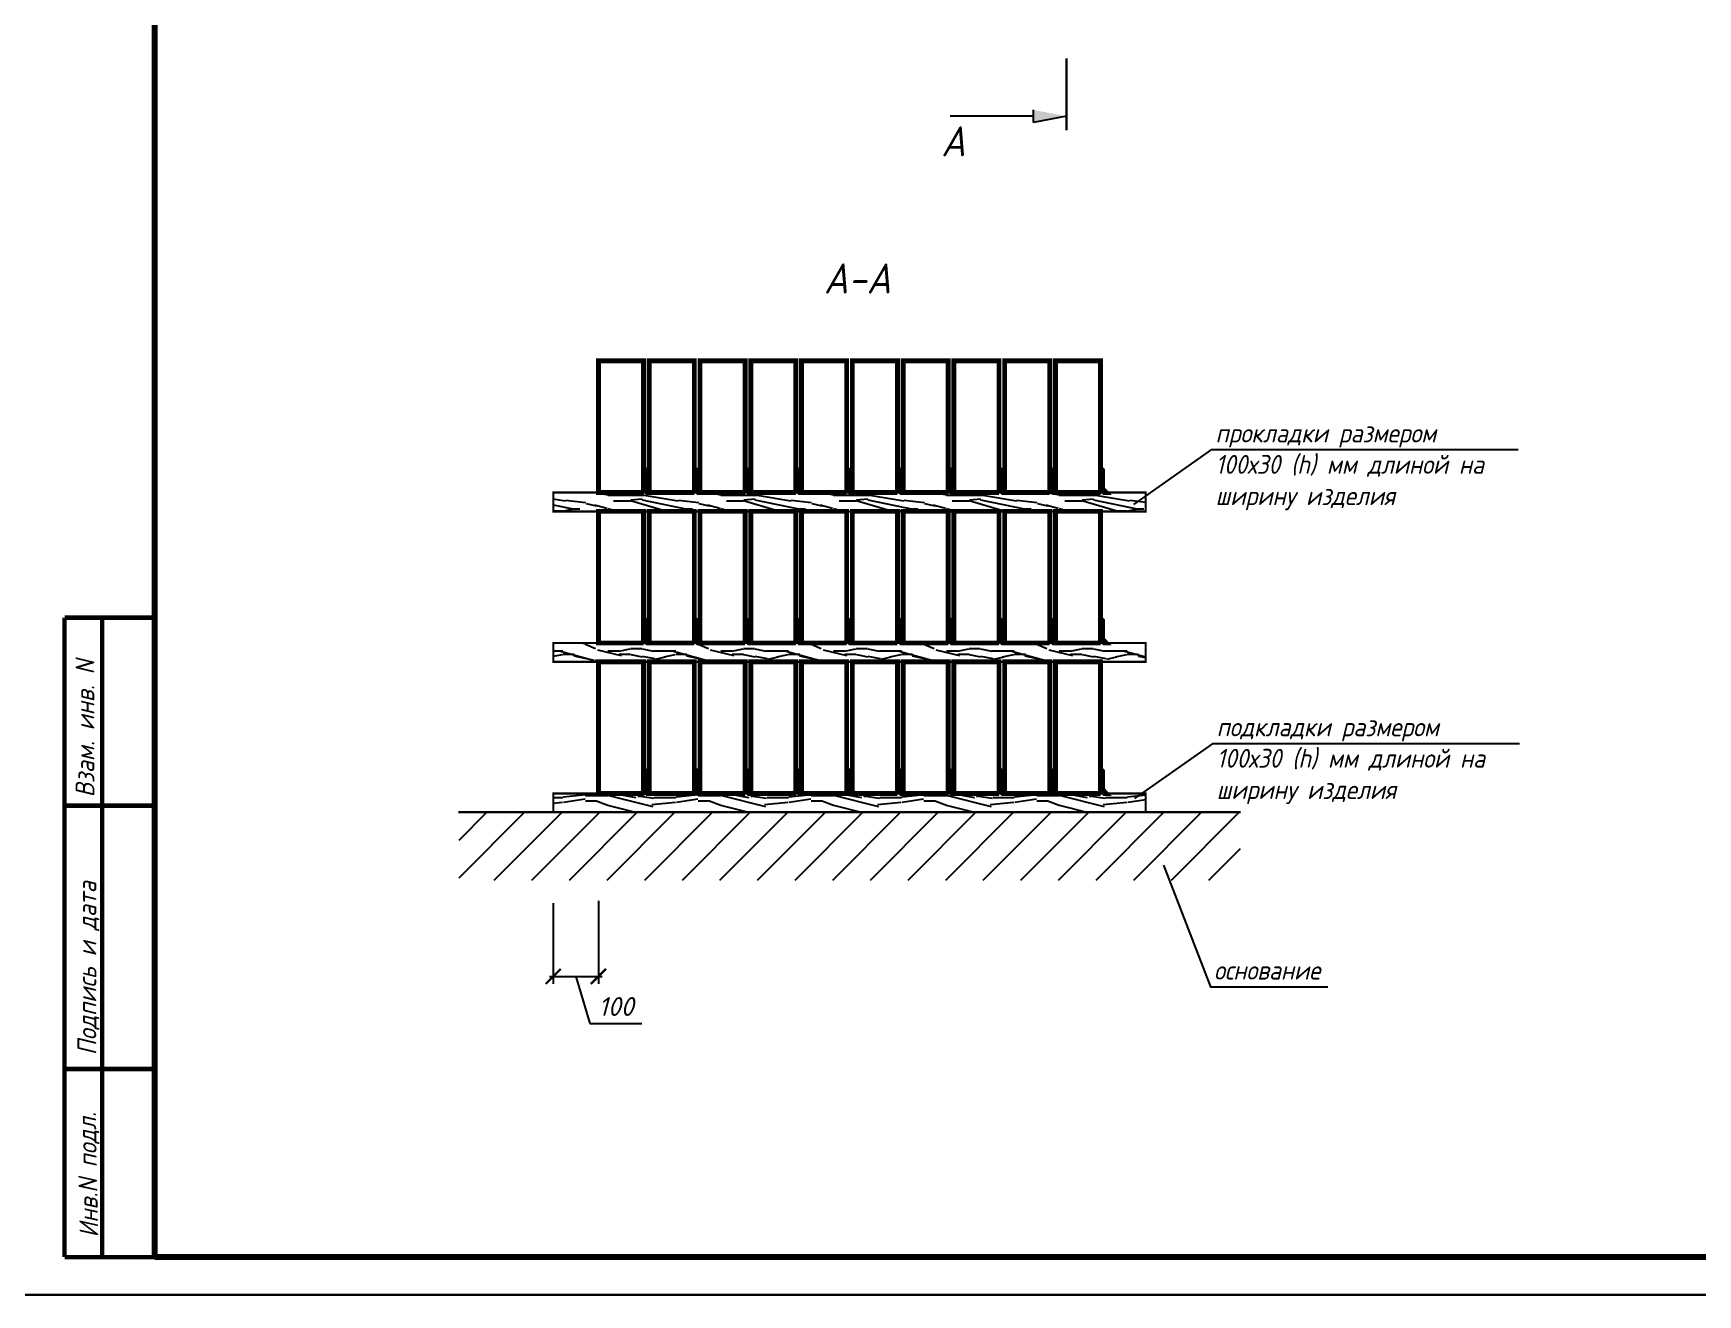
# Model space of a CAD drawing. Header units: millimetres. Extents: x -300689 to 10556, y -104928 to 107291.
# Drawn here: x -20474.7 to -20253.4, y 27928.5 to 28096.1 of the extents above; entities that cross this region are included whole.
import ezdxf

# ---------------------------------------------------------------- set-up
doc = ezdxf.new("R2010")
doc.units = ezdxf.units.MM
doc.layers.add('линии', color=7, linetype='Continuous')
doc.layers.add('Рамка', color=220, linetype='Continuous')
doc.layers.add('Основная', color=7, linetype='Continuous', lineweight=30)
doc.layers.add('толстая', color=7, linetype='Continuous', lineweight=60)
doc.styles.add('Ариал узк.', font='arial.ttf', dxfattribs={"width": 0.75, "height": 5})
doc.styles.add('стиль2', font='isocpeur.ttf', dxfattribs={"oblique": 15, "height": 2.5})
doc.styles.add('чертежный', font='isocpeui.ttf', dxfattribs={"width": 0.9})
doc.dimstyles.new('1-1', dxfattribs={"dimscale": 0, "dimtxt": 2.7, "dimasz": 2, "dimexe": 1, "dimexo": 1, "dimgap": 1, "dimtad": 1, "dimdec": 0, "dimzin": 0, "dimdsep": 46, "dimtxsty": 'Ариал узк.', "dimblk1": 'ARCHTICK', "dimblk2": 'ARCHTICK', "dimsah": 1, "dimcen": 3, "dimdle": 0.5, "dimclrd": 256, "dimclre": 256, "dimclrt": 256, "dimadec": 0, "dimazin": 0, "dimtfac": 1, "dimtdec": 0, "dimtofl": 0, "dimtmove": 1, "dimatfit": 3, "dimldrblk": 'DOTSMALL', "dimfxl": 0, "dimtolj": 1, "dimtzin": 0, "dimarcsym": 0})

# ---------------------------------------------------------------- blocks, each defined once
blk = doc.blocks.new('_ARCHTICK')
at = {"color": 0, "linetype": 'ByBlock', "ltscale": 10, "const_width": 0.15}
blk.add_lwpolyline([(-0.5, -0.5), (0.5, 0.5)], dxfattribs=at)
blk = doc.blocks.new('*D112')
at = {"layer": 'Defpoints', "color": 0, "linetype": 'ByBlock', "ltscale": 0.25}
for p in [(-20405.58, 27981.49), (-20399.58, 27981.82), (-20399.58, 27970.77)]:
    blk.add_point(p, dxfattribs=at)
at = {"layer": 'линии', "linetype": 'ByBlock', "lineweight": -2, "ltscale": 0.25}
for p, q in [((-20405.58, 27980.49), (-20405.58, 27969.77)), ((-20399.58, 27980.82), (-20399.58, 27969.77)), ((-20406.08, 27970.77), (-20399.08, 27970.77)), ((-20402.58, 27970.77), (-20400.71, 27964.52)), ((-20400.71, 27964.52), (-20393.79, 27964.52))]:
    blk.add_line(p, q, dxfattribs=at)
at = {"layer": 'линии', "linetype": 'ByBlock', "lineweight": -2, "ltscale": 0.25, "xscale": 2, "yscale": 2, "zscale": 2, "rotation": 180}
blk.add_blockref('_ARCHTICK', (-20405.58, 27970.77), dxfattribs=at)
at = {"layer": 'линии', "linetype": 'ByBlock', "lineweight": -2, "ltscale": 0.25, "xscale": 2, "yscale": 2, "zscale": 2}
blk.add_blockref('_ARCHTICK', (-20399.58, 27970.77), dxfattribs=at)
at = {"layer": 'линии', "linetype": 'ByBlock', "ltscale": 0.25, "insert": (-20397.25, 27966.77), "char_height": 2.5, "attachment_point": 5, "style": 'стиль2'}
blk.add_mtext('\\A1;100', dxfattribs=at)
blk = doc.blocks.new('_DotSmall')
at = {"color": 0, "linetype": 'ByBlock', "const_width": 0.5}
blk.add_lwpolyline([(-0.0625, 0, 1), (0.0625, 0, 1)], format="xyb", close=True, dxfattribs=at)
blk = doc.blocks.new('лист')
for p, q in [((0, 297), (420, 297)), ((420, 0), (0, 0))]:
    blk.add_line(p, q)
at = {"const_width": 0.8}
for points in [[(20, 292), (20, 5)], [(20, 5), (415, 5)]]:
    blk.add_lwpolyline(points, dxfattribs=at)

msp = doc.modelspace()

# ---------------------------------------------------------------- hatches: boundary and pattern name
at = {"layer": 'линии', "linetype": 'ByBlock', "ltscale": 0.25}
msp.add_hatch(color=256, dxfattribs=at).paths.add_polyline_path([(-20341.7599, 28085.9522), (-20341.7599, 28084.2695), (-20337.374, 28085.1108)])
h = msp.add_hatch(dxfattribs=at)
h.set_pattern_fill('WOOD_01', color=256, scale=15, style=0, pattern_type=2)
h.set_pattern_definition([(0, (10.65, 11.7), (0, 15), [3, -12]), (8.9726, (10.8, 3.6), (90.00000044, 14.999964384), [2.88531, -285.645435]), (5.7105, (10.65, 4.5), (135.000002607, 14.99978261), [3.01497, -147.73314]), (344.5779, (10.65, 9), (164.999992792, -44.999810082), [4.51248, -446.735655]), (353.6599, (10.95, 13.95), (15.00000474, 3.0645e-05), [2.71662, -133.11414]), (345.0686, (11.4, 5.4), (59.999999874, -14.99997554), [2.32863, -230.53398]), (348.6901, (6.15, 14.1), (15.00000437, 5.56e-06), [6.11883, -70.366455]), (5.7105, (10.8, 2.25), (135.000002607, 14.99978261), [1.507485, -149.240625]), (0, (10.65, 8.55), (0, 15), [1.5, -13.5]), (0, (7.65, 10.35), (0, 15), [4.5, -10.5]), (11.3099, (10.65, 12.6), (59.99999657, 14.99996154), [1.5297, -74.955585]), (2.7263, (9.15, 7.05), (300.000004425, 14.999940266), [3.15357, -312.20337]), (352.4054, (9.9, 6.6), (119.99999787, -14.999905253), [2.269905, -224.721255]), (0, (9.15, 0.9), (0, 15), [3, -12]), (358.8309, (7.65, 0.15), (15.0000027486, 1.15203e-05), [7.35153, -727.8015]), (0, (7.65, 11.4), (0, 15), [1.5, -13.5]), (0, (9.15, 12.6), (0, 15), [1.5, -13.5]), (0, (2.4, 13.95), (0, 15), [2.25, -12.75]), (350.5377, (6.45, 14.7), (15.00000116, 5.81e-06), [4.56207, -86.67936]), (0, (1.65, 14.7), (0, 15), [3, -12]), (0, (0, 1.2), (0, 15), [1.65, -13.35]), (0, (7.65, 1.95), (0, 15), [1.5, -13.5]), (0, (0, 2.4), (0, 15), [3.15, -11.85]), (5.4403, (7.65, 3.3), (149.999995517, 14.999921754), [3.16425, -313.26108]), (0, (7.8, 4.5), (0, 15), [2.85, -12.15]), (0, (0, 4.8), (0, 15), [1.65, -13.35]), (358.8309, (1.8, 7.2), (15.0000027486, 1.15203e-05), [7.35153, -727.8015]), (0, (3.15, 8.55), (0, 15), [1.5, -13.5]), (0, (1.65, 9), (0, 15), [1.5, -13.5]), (0, (7.65, 9), (0, 15), [3, -12]), (0, (4.65, 9.3), (0, 15), [1.5, -13.5]), (0, (1.65, 11.1), (0, 15), [3, -12]), (19.6538, (5.7, 4.8), (165.000003782, 59.99991862), [2.229915, -220.76109]), (11.3099, (3.15, 9), (59.99999657, 14.99996154), [1.5297, -74.955585]), (11.3099, (9.15, 8.25), (59.99999657, 14.99996154), [1.5297, -74.955585]), (5.7105, (4.65, 13.95), (135.000002607, 14.99978261), [1.507485, -149.240625]), (349.6952, (0, 15), (89.999999655, -14.99992045), [1.677045, -166.028025]), (348.6901, (1.65, 1.2), (15.00000437, 5.56e-06), [1.5297, -74.955585]), (90, (3.15, 0.9), (-15, 9e-16), [0, -15]), (346.6076, (0, 9.3), (255.000003375, -59.999542995), [3.23805, -320.56731]), (11.3099, (9.15, 11.4), (59.99999657, 14.99996154), [1.5297, -74.955585]), (10.3048, (9.15, 1.95), (74.99999682, 14.999940665), [1.677045, -166.028025]), (348.6901, (4.65, 8.55), (15.00000437, 5.56e-06), [1.5297, -74.955585]), (348.6901, (6.15, 9.3), (15.00000437, 5.56e-06), [1.5297, -74.955585]), (341.5651, (0, 7.8), (14.9999969, 1.75e-05), [1.897365, -45.53679]), (345.9638, (1.65, 12.9), (14.9999941, 1.866e-05), [6.184665, -55.66191]), (343.3008, (4.65, 13.95), (104.999999365, -29.99990598), [4.698135, -151.906425]), (0, (4.65, 14.7), (0, 15), [1.8, -13.2]), (345.9638, (3.15, 2.4), (14.9999941, 1.866e-05), [6.184665, -55.66191]), (345.9638, (1.65, 3.45), (14.9999941, 1.866e-05), [6.184665, -55.66191]), (345.9638, (1.65, 4.8), (14.9999941, 1.866e-05), [6.184665, -55.66191]), (349.6952, (0, 11.4), (89.999999655, -14.99992045), [1.677045, -166.028025]), (345.9638, (4.65, 11.1), (14.9999941, 1.866e-05), [3.092325, -58.75425]), (349.6952, (0, 6.6), (89.999999655, -14.99992045), [1.677045, -166.028025]), (357.6141, (7.8, 5.55), (14.999999189, 1.8396e-05), [3.60312, -356.709225]), (349.6952, (6.15, 8.25), (89.999999655, -14.99992045), [1.677045, -166.028025]), (12.5288, (7.8, 7.95), (60.00000718, 14.999989556), [1.382925, -136.910235]), (349.5626, (0, 5.85), (164.999995237, -29.999780153), [5.79591, -573.794325]), (351.8699, (5.7, 4.8), (14.99999191, -3.63e-06), [2.121315, -103.94469]), (4.7636, (1.65, 6.3), (164.999999247, 14.999871744), [3.61248, -177.01143]), (0, (5.25, 6.6), (0, 15), [4.65, -10.35]), (344.7449, (0, 13.35), (59.99999568, -14.99997482), [1.71027, -169.31604]), (350.5377, (3.15, 0.9), (15.00000116, 5.81e-06), [4.56207, -86.67936]), (340.0169, (0, 4.05), (44.999998206, -14.999989866), [1.755705, -173.81478]), (0, (12.15, 12.9), (0, 15), [0.75, -14.25]), (0, (12.15, 6.3), (0, 15), [1.5, -13.5]), (11.3099, (12.15, 0.9), (59.99999657, 14.99996154), [1.5297, -74.955585]), (0, (12.3, 2.4), (0, 15), [2.7, -12.3]), (343.3008, (12.15, 10.35), (104.999999365, -29.99990598), [1.566045, -155.038515]), (348.0207, (12.3, 7.2), (284.999994169, -60.0164656205), [2.760105, -503.25966]), (90, (12.15, 0.9), (-15, 9e-16), [0, -15]), (0, (13.65, 1.2), (0, 15), [1.35, -13.65]), (0, (13.65, 4.05), (0, 15), [1.35, -13.65]), (0, (13.65, 4.8), (0, 15), [1.35, -13.65]), (336.0376, (13.65, 9.9), (105.00000041, -44.999799776), [1.477335, -146.25543]), (348.5163, (13.65, 11.7), (74.999999758, -15.0023320591), [1.37757, -978.232875]), (341.5651, (13.65, 6.3), (14.9999969, 1.75e-05), [1.42302, -46.01112]), (347.4712, (13.65, 13.65), (75.000004806, -14.999994046), [1.382925, -136.910235])])
h.paths.add_polyline_path([(-20326.8302, 27995.0828), (-20405.5802, 27995.0828), (-20405.5802, 27992.5828), (-20326.8302, 27992.5828)])
h.paths.add_polyline_path([(-20326.8302, 28035.0828), (-20405.5802, 28035.0828), (-20405.5802, 28032.5828), (-20326.8302, 28032.5828)])
h.paths.add_polyline_path([(-20326.8302, 28015.0828), (-20405.5802, 28015.0828), (-20405.5802, 28012.5828), (-20326.8302, 28012.5828)])
h = msp.add_hatch(dxfattribs=at)
h.set_pattern_fill('JIS_WOOD', color=256, scale=5, style=0)
h.set_pattern_definition([(45, (-210.3092, 436.6837), (-2.5, 2.5), [])])
h.paths.add_polyline_path([(-20314.2217, 27992.5828), (-20418.1005, 27992.5828), (-20418.1005, 27983.5729), (-20314.2217, 27983.5729)])

# ---------------------------------------------------------------- linework, layer by layer
at = {"color": 7, "const_width": 0.6}
msp.add_lwpolyline([(-20470.5565, 27933.4581), (-20470.5565, 28018.4581)], dxfattribs=at)
at = {"layer": 'линии', "linetype": 'ByBlock', "lineweight": 30, "ltscale": 0.25}
msp.add_line((-20337.374, 28083.2408), (-20337.374, 28092.7996), dxfattribs=at)
at = {"layer": 'линии', "linetype": 'ByBlock', "ltscale": 0.25}
for p, q in [((-20341.7599, 28085.1108), (-20352.8131, 28085.1108)), ((-20341.7599, 28084.2695), (-20341.7599, 28085.9522)), ((-20337.374, 28085.1108), (-20341.7599, 28084.2695)), ((-20405.5802, 28032.5828), (-20399.5802, 28032.5828))]:
    msp.add_line(p, q, dxfattribs=at)
at = {"layer": 'линии', "linetype": 'ByBlock', "ltscale": 0.25, "const_width": 0.65}
for points in [[(-20393.5802, 28035.0828), (-20399.5802, 28035.0828), (-20399.5802, 28052.5828), (-20393.5802, 28052.5828), (-20393.5802, 28035.0828), (-20393.5802, 28038.3296), (-20393.3302, 28038.0796), (-20393.3302, 28035.7227, 0.18840736), (-20393.264, 28035.5533), (-20392.8302, 28035.0828), (-20393.0802, 28035.0828), (-20393.0802, 28035.0828), (-20393.514, 28035.5533, -0.18840736), (-20393.5802, 28035.7227), (-20393.5802, 28038.3296), (-20393.3302, 28038.0796)], [(-20386.8302, 28035.0828), (-20392.8302, 28035.0828), (-20392.8302, 28052.5828), (-20386.8302, 28052.5828), (-20386.8302, 28035.0828), (-20386.8302, 28038.3296), (-20386.5802, 28038.0796), (-20386.5802, 28035.7227, 0.18840736), (-20386.514, 28035.5533), (-20386.0802, 28035.0828), (-20386.3302, 28035.0828), (-20386.3302, 28035.0828), (-20386.764, 28035.5533, -0.18840736), (-20386.8302, 28035.7227), (-20386.8302, 28038.3296), (-20386.5802, 28038.0796)], [(-20380.0802, 28035.0828), (-20386.0802, 28035.0828), (-20386.0802, 28052.5828), (-20380.0802, 28052.5828), (-20380.0802, 28035.0828), (-20380.0802, 28038.3296), (-20379.8302, 28038.0796), (-20379.8302, 28035.7227, 0.18840736), (-20379.764, 28035.5533), (-20379.3302, 28035.0828), (-20379.5802, 28035.0828), (-20379.5802, 28035.0828), (-20380.014, 28035.5533, -0.18840736), (-20380.0802, 28035.7227), (-20380.0802, 28038.3296), (-20379.8302, 28038.0796)], [(-20373.3302, 28035.0828), (-20379.3302, 28035.0828), (-20379.3302, 28052.5828), (-20373.3302, 28052.5828), (-20373.3302, 28035.0828), (-20373.3302, 28038.3296), (-20373.0802, 28038.0796), (-20373.0802, 28035.7227, 0.18840736), (-20373.014, 28035.5533), (-20372.5802, 28035.0828), (-20372.8302, 28035.0828), (-20372.8302, 28035.0828), (-20373.264, 28035.5533, -0.18840736), (-20373.3302, 28035.7227), (-20373.3302, 28038.3296), (-20373.0802, 28038.0796)], [(-20366.5802, 28035.0828), (-20372.5802, 28035.0828), (-20372.5802, 28052.5828), (-20366.5802, 28052.5828), (-20366.5802, 28035.0828), (-20366.5802, 28038.3296), (-20366.3302, 28038.0796), (-20366.3302, 28035.7227, 0.18840736), (-20366.264, 28035.5533), (-20365.8302, 28035.0828), (-20366.0802, 28035.0828), (-20366.0802, 28035.0828), (-20366.514, 28035.5533, -0.18840736), (-20366.5802, 28035.7227), (-20366.5802, 28038.3296), (-20366.3302, 28038.0796)], [(-20359.8302, 28035.0828), (-20365.8302, 28035.0828), (-20365.8302, 28052.5828), (-20359.8302, 28052.5828), (-20359.8302, 28035.0828), (-20359.8302, 28038.3296), (-20359.5802, 28038.0796), (-20359.5802, 28035.7227, 0.18840736), (-20359.514, 28035.5533), (-20359.0802, 28035.0828), (-20359.3302, 28035.0828), (-20359.3302, 28035.0828), (-20359.764, 28035.5533, -0.18840736), (-20359.8302, 28035.7227), (-20359.8302, 28038.3296), (-20359.5802, 28038.0796)], [(-20353.0802, 28035.0828), (-20359.0802, 28035.0828), (-20359.0802, 28052.5828), (-20353.0802, 28052.5828), (-20353.0802, 28035.0828), (-20353.0802, 28038.3296), (-20352.8302, 28038.0796), (-20352.8302, 28035.7227, 0.18840736), (-20352.764, 28035.5533), (-20352.3302, 28035.0828), (-20352.5802, 28035.0828), (-20352.5802, 28035.0828), (-20353.014, 28035.5533, -0.18840736), (-20353.0802, 28035.7227), (-20353.0802, 28038.3296), (-20352.8302, 28038.0796)], [(-20346.3302, 28035.0828), (-20352.3302, 28035.0828), (-20352.3302, 28052.5828), (-20346.3302, 28052.5828), (-20346.3302, 28035.0828), (-20346.3302, 28038.3296), (-20346.0802, 28038.0796), (-20346.0802, 28035.7227, 0.18840736), (-20346.014, 28035.5533), (-20345.5802, 28035.0828), (-20345.8302, 28035.0828), (-20345.8302, 28035.0828), (-20346.264, 28035.5533, -0.18840736), (-20346.3302, 28035.7227), (-20346.3302, 28038.3296), (-20346.0802, 28038.0796)], [(-20339.5802, 28035.0828), (-20345.5802, 28035.0828), (-20345.5802, 28052.5828), (-20339.5802, 28052.5828), (-20339.5802, 28035.0828), (-20339.5802, 28038.3296), (-20339.3302, 28038.0796), (-20339.3302, 28035.7227, 0.18840736), (-20339.264, 28035.5533), (-20338.8302, 28035.0828), (-20339.0802, 28035.0828), (-20339.0802, 28035.0828), (-20339.514, 28035.5533, -0.18840736), (-20339.5802, 28035.7227), (-20339.5802, 28038.3296), (-20339.3302, 28038.0796)], [(-20332.8302, 28035.0828), (-20338.8302, 28035.0828), (-20338.8302, 28052.5828), (-20332.8302, 28052.5828), (-20332.8302, 28035.0828), (-20332.8302, 28038.3296), (-20332.5802, 28038.0796), (-20332.5802, 28035.7227, 0.18840736), (-20332.514, 28035.5533), (-20332.0802, 28035.0828), (-20332.3302, 28035.0828), (-20332.3302, 28035.0828), (-20332.764, 28035.5533, -0.18840736), (-20332.8302, 28035.7227), (-20332.8302, 28038.3296), (-20332.5802, 28038.0796)], [(-20393.5802, 28015.0828), (-20399.5802, 28015.0828), (-20399.5802, 28032.5828), (-20393.5802, 28032.5828), (-20393.5802, 28015.0828), (-20393.5802, 28018.3296), (-20393.3302, 28018.0796), (-20393.3302, 28015.7227, 0.18840736), (-20393.264, 28015.5533), (-20392.8302, 28015.0828), (-20393.0802, 28015.0828), (-20393.0802, 28015.0828), (-20393.514, 28015.5533, -0.18840736), (-20393.5802, 28015.7227), (-20393.5802, 28018.3296), (-20393.3302, 28018.0796)], [(-20386.8302, 28015.0828), (-20392.8302, 28015.0828), (-20392.8302, 28032.5828), (-20386.8302, 28032.5828), (-20386.8302, 28015.0828), (-20386.8302, 28018.3296), (-20386.5802, 28018.0796), (-20386.5802, 28015.7227, 0.18840736), (-20386.514, 28015.5533), (-20386.0802, 28015.0828), (-20386.3302, 28015.0828), (-20386.3302, 28015.0828), (-20386.764, 28015.5533, -0.18840736), (-20386.8302, 28015.7227), (-20386.8302, 28018.3296), (-20386.5802, 28018.0796)], [(-20380.0802, 28015.0828), (-20386.0802, 28015.0828), (-20386.0802, 28032.5828), (-20380.0802, 28032.5828), (-20380.0802, 28015.0828), (-20380.0802, 28018.3296), (-20379.8302, 28018.0796), (-20379.8302, 28015.7227, 0.18840736), (-20379.764, 28015.5533), (-20379.3302, 28015.0828), (-20379.5802, 28015.0828), (-20379.5802, 28015.0828), (-20380.014, 28015.5533, -0.18840736), (-20380.0802, 28015.7227), (-20380.0802, 28018.3296), (-20379.8302, 28018.0796)], [(-20373.3302, 28015.0828), (-20379.3302, 28015.0828), (-20379.3302, 28032.5828), (-20373.3302, 28032.5828), (-20373.3302, 28015.0828), (-20373.3302, 28018.3296), (-20373.0802, 28018.0796), (-20373.0802, 28015.7227, 0.18840736), (-20373.014, 28015.5533), (-20372.5802, 28015.0828), (-20372.8302, 28015.0828), (-20372.8302, 28015.0828), (-20373.264, 28015.5533, -0.18840736), (-20373.3302, 28015.7227), (-20373.3302, 28018.3296), (-20373.0802, 28018.0796)], [(-20366.5802, 28015.0828), (-20372.5802, 28015.0828), (-20372.5802, 28032.5828), (-20366.5802, 28032.5828), (-20366.5802, 28015.0828), (-20366.5802, 28018.3296), (-20366.3302, 28018.0796), (-20366.3302, 28015.7227, 0.18840736), (-20366.264, 28015.5533), (-20365.8302, 28015.0828), (-20366.0802, 28015.0828), (-20366.0802, 28015.0828), (-20366.514, 28015.5533, -0.18840736), (-20366.5802, 28015.7227), (-20366.5802, 28018.3296), (-20366.3302, 28018.0796)], [(-20359.8302, 28015.0828), (-20365.8302, 28015.0828), (-20365.8302, 28032.5828), (-20359.8302, 28032.5828), (-20359.8302, 28015.0828), (-20359.8302, 28018.3296), (-20359.5802, 28018.0796), (-20359.5802, 28015.7227, 0.18840736), (-20359.514, 28015.5533), (-20359.0802, 28015.0828), (-20359.3302, 28015.0828), (-20359.3302, 28015.0828), (-20359.764, 28015.5533, -0.18840736), (-20359.8302, 28015.7227), (-20359.8302, 28018.3296), (-20359.5802, 28018.0796)], [(-20353.0802, 28015.0828), (-20359.0802, 28015.0828), (-20359.0802, 28032.5828), (-20353.0802, 28032.5828), (-20353.0802, 28015.0828), (-20353.0802, 28018.3296), (-20352.8302, 28018.0796), (-20352.8302, 28015.7227, 0.18840736), (-20352.764, 28015.5533), (-20352.3302, 28015.0828), (-20352.5802, 28015.0828), (-20352.5802, 28015.0828), (-20353.014, 28015.5533, -0.18840736), (-20353.0802, 28015.7227), (-20353.0802, 28018.3296), (-20352.8302, 28018.0796)], [(-20346.3302, 28015.0828), (-20352.3302, 28015.0828), (-20352.3302, 28032.5828), (-20346.3302, 28032.5828), (-20346.3302, 28015.0828), (-20346.3302, 28018.3296), (-20346.0802, 28018.0796), (-20346.0802, 28015.7227, 0.18840736), (-20346.014, 28015.5533), (-20345.5802, 28015.0828), (-20345.8302, 28015.0828), (-20345.8302, 28015.0828), (-20346.264, 28015.5533, -0.18840736), (-20346.3302, 28015.7227), (-20346.3302, 28018.3296), (-20346.0802, 28018.0796)], [(-20339.5802, 28015.0828), (-20345.5802, 28015.0828), (-20345.5802, 28032.5828), (-20339.5802, 28032.5828), (-20339.5802, 28015.0828), (-20339.5802, 28018.3296), (-20339.3302, 28018.0796), (-20339.3302, 28015.7227, 0.18840736), (-20339.264, 28015.5533), (-20338.8302, 28015.0828), (-20339.0802, 28015.0828), (-20339.0802, 28015.0828), (-20339.514, 28015.5533, -0.18840736), (-20339.5802, 28015.7227), (-20339.5802, 28018.3296), (-20339.3302, 28018.0796)], [(-20332.8302, 28015.0828), (-20338.8302, 28015.0828), (-20338.8302, 28032.5828), (-20332.8302, 28032.5828), (-20332.8302, 28015.0828), (-20332.8302, 28018.3296), (-20332.5802, 28018.0796), (-20332.5802, 28015.7227, 0.18840736), (-20332.514, 28015.5533), (-20332.0802, 28015.0828), (-20332.3302, 28015.0828), (-20332.3302, 28015.0828), (-20332.764, 28015.5533, -0.18840736), (-20332.8302, 28015.7227), (-20332.8302, 28018.3296), (-20332.5802, 28018.0796)], [(-20393.5802, 27995.0828), (-20399.5802, 27995.0828), (-20399.5802, 28012.5828), (-20393.5802, 28012.5828), (-20393.5802, 27995.0828), (-20393.5802, 27998.3296), (-20393.3302, 27998.0796), (-20393.3302, 27995.7227, 0.18840736), (-20393.264, 27995.5533), (-20392.8302, 27995.0828), (-20393.0802, 27995.0828), (-20393.0802, 27995.0828), (-20393.514, 27995.5533, -0.18840736), (-20393.5802, 27995.7227), (-20393.5802, 27998.3296), (-20393.3302, 27998.0796)], [(-20386.8302, 27995.0828), (-20392.8302, 27995.0828), (-20392.8302, 28012.5828), (-20386.8302, 28012.5828), (-20386.8302, 27995.0828), (-20386.8302, 27998.3296), (-20386.5802, 27998.0796), (-20386.5802, 27995.7227, 0.18840736), (-20386.514, 27995.5533), (-20386.0802, 27995.0828), (-20386.3302, 27995.0828), (-20386.3302, 27995.0828), (-20386.764, 27995.5533, -0.18840736), (-20386.8302, 27995.7227), (-20386.8302, 27998.3296), (-20386.5802, 27998.0796)], [(-20380.0802, 27995.0828), (-20386.0802, 27995.0828), (-20386.0802, 28012.5828), (-20380.0802, 28012.5828), (-20380.0802, 27995.0828), (-20380.0802, 27998.3296), (-20379.8302, 27998.0796), (-20379.8302, 27995.7227, 0.18840736), (-20379.764, 27995.5533), (-20379.3302, 27995.0828), (-20379.5802, 27995.0828), (-20379.5802, 27995.0828), (-20380.014, 27995.5533, -0.18840736), (-20380.0802, 27995.7227), (-20380.0802, 27998.3296), (-20379.8302, 27998.0796)], [(-20373.3302, 27995.0828), (-20379.3302, 27995.0828), (-20379.3302, 28012.5828), (-20373.3302, 28012.5828), (-20373.3302, 27995.0828), (-20373.3302, 27998.3296), (-20373.0802, 27998.0796), (-20373.0802, 27995.7227, 0.18840736), (-20373.014, 27995.5533), (-20372.5802, 27995.0828), (-20372.8302, 27995.0828), (-20372.8302, 27995.0828), (-20373.264, 27995.5533, -0.18840736), (-20373.3302, 27995.7227), (-20373.3302, 27998.3296), (-20373.0802, 27998.0796)], [(-20366.5802, 27995.0828), (-20372.5802, 27995.0828), (-20372.5802, 28012.5828), (-20366.5802, 28012.5828), (-20366.5802, 27995.0828), (-20366.5802, 27998.3296), (-20366.3302, 27998.0796), (-20366.3302, 27995.7227, 0.18840736), (-20366.264, 27995.5533), (-20365.8302, 27995.0828), (-20366.0802, 27995.0828), (-20366.0802, 27995.0828), (-20366.514, 27995.5533, -0.18840736), (-20366.5802, 27995.7227), (-20366.5802, 27998.3296), (-20366.3302, 27998.0796)], [(-20359.8302, 27995.0828), (-20365.8302, 27995.0828), (-20365.8302, 28012.5828), (-20359.8302, 28012.5828), (-20359.8302, 27995.0828), (-20359.8302, 27998.3296), (-20359.5802, 27998.0796), (-20359.5802, 27995.7227, 0.18840736), (-20359.514, 27995.5533), (-20359.0802, 27995.0828), (-20359.3302, 27995.0828), (-20359.3302, 27995.0828), (-20359.764, 27995.5533, -0.18840736), (-20359.8302, 27995.7227), (-20359.8302, 27998.3296), (-20359.5802, 27998.0796)], [(-20353.0802, 27995.0828), (-20359.0802, 27995.0828), (-20359.0802, 28012.5828), (-20353.0802, 28012.5828), (-20353.0802, 27995.0828), (-20353.0802, 27998.3296), (-20352.8302, 27998.0796), (-20352.8302, 27995.7227, 0.18840736), (-20352.764, 27995.5533), (-20352.3302, 27995.0828), (-20352.5802, 27995.0828), (-20352.5802, 27995.0828), (-20353.014, 27995.5533, -0.18840736), (-20353.0802, 27995.7227), (-20353.0802, 27998.3296), (-20352.8302, 27998.0796)], [(-20346.3302, 27995.0828), (-20352.3302, 27995.0828), (-20352.3302, 28012.5828), (-20346.3302, 28012.5828), (-20346.3302, 27995.0828), (-20346.3302, 27998.3296), (-20346.0802, 27998.0796), (-20346.0802, 27995.7227, 0.18840736), (-20346.014, 27995.5533), (-20345.5802, 27995.0828), (-20345.8302, 27995.0828), (-20345.8302, 27995.0828), (-20346.264, 27995.5533, -0.18840736), (-20346.3302, 27995.7227), (-20346.3302, 27998.3296), (-20346.0802, 27998.0796)], [(-20339.5802, 27995.0828), (-20345.5802, 27995.0828), (-20345.5802, 28012.5828), (-20339.5802, 28012.5828), (-20339.5802, 27995.0828), (-20339.5802, 27998.3296), (-20339.3302, 27998.0796), (-20339.3302, 27995.7227, 0.18840736), (-20339.264, 27995.5533), (-20338.8302, 27995.0828), (-20339.0802, 27995.0828), (-20339.0802, 27995.0828), (-20339.514, 27995.5533, -0.18840736), (-20339.5802, 27995.7227), (-20339.5802, 27998.3296), (-20339.3302, 27998.0796)], [(-20332.8302, 27995.0828), (-20338.8302, 27995.0828), (-20338.8302, 28012.5828), (-20332.8302, 28012.5828), (-20332.8302, 27995.0828), (-20332.8302, 27998.3296), (-20332.5802, 27998.0796), (-20332.5802, 27995.7227, 0.18840736), (-20332.514, 27995.5533), (-20332.0802, 27995.0828), (-20332.3302, 27995.0828), (-20332.3302, 27995.0828), (-20332.764, 27995.5533, -0.18840736), (-20332.8302, 27995.7227), (-20332.8302, 27998.3296), (-20332.5802, 27998.0796)]]:
    msp.add_lwpolyline(points, format="xyb", dxfattribs=at)
at = {"layer": 'линии', "linetype": 'ByBlock', "ltscale": 0.25}
for points in [[(-20328.4039, 28033.4853), (-20318.0171, 28040.7929), (-20277.3028, 28040.7929)], [(-20328.259, 27994.4193), (-20317.8722, 28001.7268), (-20277.1579, 28001.7268)], [(-20324.4659, 27985.5621), (-20318.2212, 27969.3885), (-20302.6212, 27969.3885)]]:
    msp.add_lwpolyline(points, dxfattribs=at)
at = {"layer": 'линии', "linetype": 'ByBlock', "ltscale": 0.25, "const_width": 0.3}
for points in [[(-20405.5802, 28035.0828), (-20326.8302, 28035.0828), (-20326.8302, 28032.5828), (-20405.5802, 28032.5828), (-20405.5802, 28035.0828)], [(-20405.5802, 28015.0828), (-20326.8302, 28015.0828), (-20326.8302, 28012.5828), (-20405.5802, 28012.5828), (-20405.5802, 28015.0828)], [(-20405.5802, 27995.0828), (-20326.8302, 27995.0828), (-20326.8302, 27992.5828), (-20405.5802, 27992.5828), (-20405.5802, 27995.0828)]]:
    msp.add_lwpolyline(points, dxfattribs=at)
at = {"layer": 'Основная', "linetype": 'ByBlock', "ltscale": 0.25}
msp.add_line((-20314.2217, 27992.5828), (-20418.1887, 27992.5828), dxfattribs=at)
at = {"layer": 'Рамка', "color": 7, "const_width": 0.6}
for points in [[(-20470.5565, 28018.4581), (-20458.5565, 28018.4581)], [(-20465.5565, 27933.4581), (-20465.5565, 28018.4581)], [(-20470.5565, 27993.4581), (-20458.5565, 27993.4581)], [(-20470.5565, 27958.4581), (-20458.5565, 27958.4581)], [(-20470.5565, 27933.4581), (-20458.5565, 27933.4581)]]:
    msp.add_lwpolyline(points, dxfattribs=at)

# ---------------------------------------------------------------- block references
for p in [(-20478.5565, 27928.4581), (-20478.5565, 27631.4581)]:
    msp.add_blockref('лист', p)

# ---------------------------------------------------------------- texts
at = {"color": 7, "style": 'чертежный', "width": 0.9}
for s, rotation, p in [('Взам. инв. N', 90, (-20466.5854, 27994.5799)), ('Подпись и дата', 90, (-20466.3242, 27960.3)), ('Инв.N подл.', 91.109568, (-20466.0586, 27936.0825))]:
    msp.add_text(s, height=2.5, rotation=rotation, dxfattribs=at).set_placement(p)
at = {"lineweight": 25, "char_height": 2.5, "width": 164.073141, "attachment_point": 1, "style": 'чертежный'}
for s, insert in [('прокладки размером\\P100х30 (h) мм длиной на\\Pширину изделия', (-20317.546, 28044.2489)), ('подкладки размером\\P100х30 (h) мм длиной на\\Pширину изделия', (-20317.4011, 28005.1828)), ('основание', (-20317.7501, 27972.8445))]:
    msp.add_mtext(s, dxfattribs=dict(at, insert=insert))
at = {"layer": 'толстая', "lineweight": 25, "style": 'чертежный', "width": 0.9}
for s, p in [('А', (-20354.0194, 28079.7783)), ('А-А', (-20369.6126, 28061.5443))]:
    msp.add_text(s, height=4, dxfattribs=at).set_placement(p)

# ---------------------------------------------------------------- dimensions: what is measured, and where the dimension line sits
at = {"layer": 'линии', "linetype": 'ByBlock', "ltscale": 0.25}
dim = msp.add_linear_dim(base=(-20399.5802, 27970.7712), p1=(-20405.5802, 27981.4884), p2=(-20399.5802, 27981.8244), text='100', dimstyle='1-1', override={"dimscale": 1, "dimtxsty": 'стиль2'}, dxfattribs=at)
dim.commit()
dim.dimension.update_dxf_attribs({"geometry": '*D112', "text_midpoint": (-20399.7052, 27966.7712)})

doc.saveas('drawing.dxf')
